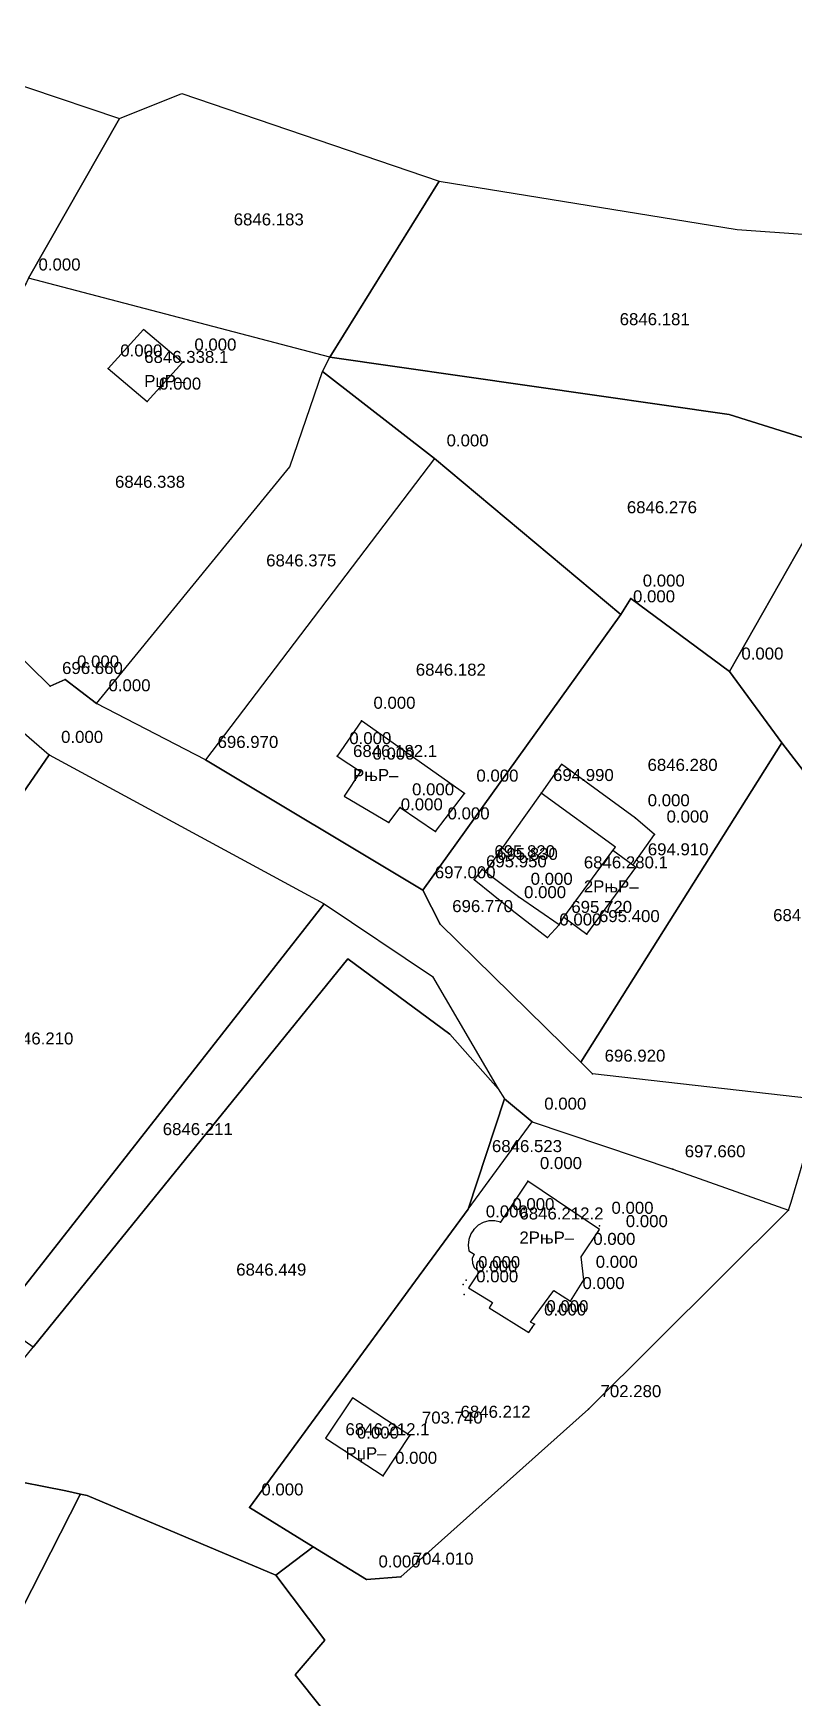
# Model space of a CAD drawing. Header units: metres. Extents: x 8504925 to 8509157, y 4588840 to 4591954.
# Drawn here: x 8507263.4 to 8507326.6, y 4589470.7 to 4589609.1 of the extents above; entities that cross this region are included whole.
import ezdxf

# ---------------------------------------------------------------- set-up
doc = ezdxf.new("R2010")
doc.units = ezdxf.units.M
for name, color, linetype in [('cad13', 30, 'Continuous'), ('cad140', 7, 'Continuous'), ('cad144', 7, 'Continuous'), ('cad145', 7, 'Continuous'), ('cad146', 7, 'Continuous'), ('cad176', 7, 'Continuous'), ('cad22', 7, 'Continuous'), ('cad_cont_1', 30, 'Continuous'), ('cad_cont_2', 7, 'Continuous'), ('cad_cont_3', 7, 'Continuous'), ('points', 1, 'Continuous'), ('texts', 7, 'Continuous')]:
    doc.layers.add(name, color=color, linetype=linetype)
doc.styles.get("Standard").update_dxf_attribs({"font": 'arial.ttf'})

msp = doc.modelspace()

# ---------------------------------------------------------------- linework, layer by layer
at = {"layer": 'cad13'}
for points in [[(8507272.83, 4589578.51), (8507275.76, 4589581.76), (8507272.53, 4589584.52), (8507269.6, 4589581.27), (8507272.83, 4589578.51)], [(8507296.81, 4589542.77), (8507299.21, 4589545.91), (8507290.65, 4589551.97), (8507288.64, 4589549.03), (8507290.57, 4589547.74), (8507289.22, 4589545.7), (8507292.92, 4589543.52), (8507293.86, 4589544.77), (8507296.81, 4589542.77)], [(8507313.22, 4589539.96), (8507315.02, 4589542.51), (8507313.45, 4589543.86), (8507307.28, 4589548.36), (8507305.58, 4589545.96), (8507300.93, 4589539.4), (8507300.7, 4589539.62), (8507300.01, 4589538.78), (8507303.17, 4589536.22), (8507306.11, 4589533.95), (8507307.1, 4589534.99), (8507307.48, 4589535.64), (8507309.4, 4589534.23), (8507313.46, 4589539.78), (8507313.22, 4589539.96)], [(8507304.49, 4589513.69), (8507302.2, 4589510.27), (8507301.731, 4589510.379), (8507301.25, 4589510.372), (8507300.784, 4589510.25), (8507300.361, 4589510.02), (8507299.99, 4589509.67), (8507299.737, 4589509.296), (8507299.572, 4589508.844), (8507299.52, 4589508.366), (8507299.59, 4589507.89), (8507300.01, 4589507.62), (8507299.866, 4589507.258), (8507299.873, 4589506.868), (8507300.029, 4589506.51), (8507300.31, 4589506.24), (8507300.45, 4589506.15), (8507299.56, 4589504.82), (8507301.54, 4589503.58), (8507301.27, 4589503.15), (8507304.56, 4589501.09), (8507304.84, 4589501.51), (8507305.03, 4589501.78), (8507304.72, 4589501.95), (8507306.64, 4589504.59), (8507308.03, 4589503.71), (8507309.13, 4589505.48), (8507308.93, 4589507.38), (8507310.45, 4589509.66), (8507304.49, 4589513.69)], [(8507292.45, 4589489.18), (8507294.68, 4589492.52), (8507289.9, 4589495.66), (8507287.67, 4589492.32), (8507292.45, 4589489.18)]]:
    msp.add_lwpolyline(points, dxfattribs=at)
at = {"layer": 'cad140'}
for points in [[(8507321.24, 4589556.06), (8507325.6, 4589550.14)], [(8507295.75, 4589537.87), (8507277.69, 4589548.71)], [(8507308.891, 4589523.581), (8507297.2, 4589535.06), (8507295.75, 4589537.87)], [(8507309.87, 4589522.62), (8507308.891, 4589523.581)], [(8507328.16, 4589520.54), (8507309.87, 4589522.62)], [(8507299.515, 4589511.352), (8507304.85, 4589518.63)], [(8507316.53, 4589514.67), (8507326.17, 4589511.27)], [(8507281.33, 4589486.55), (8507295.152, 4589505.402), (8507299.515, 4589511.352)], [(8507326.17, 4589511.27), (8507309.53, 4589494.72)]]:
    msp.add_lwpolyline(points, dxfattribs=at)
at = {"layer": 'cad144'}
for points in [[(8507321.24, 4589556.06), (8507329.573, 4589570.709), (8507331.554, 4589574.192)], [(8507296.73, 4589573.79), (8507312.23, 4589560.82)], [(8507268.62, 4589553.42), (8507266.01, 4589555.4), (8507264.76, 4589554.86), (8507250.95, 4589568.42)], [(8507312.23, 4589560.82), (8507313.04, 4589562.13), (8507321.24, 4589556.06)], [(8507254.03, 4589558.36), (8507264.68, 4589549.13)], [(8507340.96, 4589530.22), (8507325.6, 4589550.14)], [(8507304.85, 4589518.63), (8507316.53, 4589514.67)], [(8507309.53, 4589494.72), (8507293.92, 4589480.79)], [(8507286.64, 4589483.28), (8507281.33, 4589486.55)], [(8507293.92, 4589480.79), (8507291.07, 4589480.56), (8507286.64, 4589483.28)]]:
    msp.add_lwpolyline(points, dxfattribs=at)
at = {"layer": 'cad145'}
for points in [[(8507270.54, 4589602.07), (8507262.97, 4589588.77)], [(8507296.73, 4589573.79), (8507277.69, 4589548.71)], [(8507312.23, 4589560.82), (8507295.75, 4589537.87)], [(8507245.78, 4589521.66), (8507264.68, 4589549.13)]]:
    msp.add_lwpolyline(points, dxfattribs=at)
at = {"layer": 'cad146'}
for points in [[(8507288.02, 4589582.22), (8507297.1, 4589596.85)], [(8507288.02, 4589582.22), (8507262.97, 4589588.77)], [(8507268.62, 4589553.42), (8507284.69, 4589573.09), (8507287.4, 4589581.02)], [(8507287.4, 4589581.02), (8507288.02, 4589582.22)], [(8507296.73, 4589573.79), (8507287.4, 4589581.02)], [(8507331.554, 4589574.192), (8507321.23, 4589577.43), (8507288.02, 4589582.22)], [(8507277.69, 4589548.71), (8507268.62, 4589553.42)], [(8507264.68, 4589549.13), (8507287.55, 4589536.75)], [(8507325.6, 4589550.14), (8507308.891, 4589523.581)], [(8507287.55, 4589536.75), (8507260.32, 4589502.02)], [(8507287.55, 4589536.75), (8507296.57, 4589530.71), (8507302.02, 4589521.37)], [(8507302.02, 4589521.37), (8507298, 4589525.9), (8507289.53, 4589532.17), (8507263.35, 4589499.89)], [(8507302.02, 4589521.37), (8507302.54, 4589520.52)], [(8507299.515, 4589511.352), (8507302.54, 4589520.52)], [(8507302.54, 4589520.52), (8507304.85, 4589518.63)], [(8507326.17, 4589511.27), (8507326.38, 4589511.93), (8507327.93, 4589517.19), (8507328.16, 4589520.54)], [(8507267.28, 4589487.66), (8507266.06, 4589487.94), (8507255.36, 4589490.05)], [(8507256.01, 4589465.56), (8507267.23, 4589487.56), (8507267.28, 4589487.66)], [(8507267.28, 4589487.66), (8507267.86, 4589487.55), (8507283.52, 4589480.93)], [(8507283.52, 4589480.93), (8507286.64, 4589483.28)], [(8507294.01, 4589461.52), (8507285.14, 4589472.62), (8507287.6, 4589475.5), (8507283.52, 4589480.93)]]:
    msp.add_lwpolyline(points, dxfattribs=at)
at = {"layer": 'cad176'}
for points in [[(8507247.81, 4589609.71), (8507270.54, 4589602.07)], [(8507270.54, 4589602.07), (8507275.73, 4589604.15), (8507297.1, 4589596.85)], [(8507297.1, 4589596.85), (8507321.89, 4589592.83), (8507333.19, 4589592.03)]]:
    msp.add_lwpolyline(points, dxfattribs=at)
at = {"layer": 'cad22'}
for points in [[(8507311.56, 4589541.17), (8507311.77, 4589541.45), (8507305.58, 4589545.96)], [(8507307.48, 4589535.64), (8507311.56, 4589541.17)], [(8507313.22, 4589539.96), (8507311.56, 4589541.17)], [(8507307.1, 4589534.99), (8507303.72, 4589537.33), (8507300.93, 4589539.4)]]:
    msp.add_lwpolyline(points, dxfattribs=at)
at = {"layer": 'cad_cont_1'}
for points in [[(8507272.83, 4589578.51), (8507275.76, 4589581.76), (8507272.53, 4589584.52), (8507269.6, 4589581.27), (8507272.83, 4589578.51)], [(8507296.81, 4589542.77), (8507299.21, 4589545.91), (8507290.65, 4589551.97), (8507288.64, 4589549.03), (8507290.57, 4589547.74), (8507289.22, 4589545.7), (8507292.92, 4589543.52), (8507293.86, 4589544.77), (8507296.81, 4589542.77)], [(8507313.22, 4589539.96), (8507315.02, 4589542.51), (8507313.45, 4589543.86), (8507307.28, 4589548.36), (8507305.58, 4589545.96), (8507300.93, 4589539.4), (8507300.7, 4589539.62), (8507300.01, 4589538.78), (8507303.17, 4589536.22), (8507306.11, 4589533.95), (8507307.1, 4589534.99), (8507307.48, 4589535.64), (8507309.4, 4589534.23), (8507313.46, 4589539.78), (8507313.22, 4589539.96)], [(8507304.49, 4589513.69), (8507302.2, 4589510.27), (8507301.731, 4589510.379), (8507301.25, 4589510.372), (8507300.784, 4589510.25), (8507300.361, 4589510.02), (8507299.99, 4589509.67), (8507299.737, 4589509.296), (8507299.572, 4589508.844), (8507299.52, 4589508.366), (8507299.59, 4589507.89), (8507300.01, 4589507.62), (8507299.866, 4589507.258), (8507299.873, 4589506.868), (8507300.029, 4589506.51), (8507300.31, 4589506.24), (8507300.45, 4589506.15), (8507299.56, 4589504.82), (8507301.54, 4589503.58), (8507301.27, 4589503.15), (8507304.56, 4589501.09), (8507304.84, 4589501.51), (8507305.03, 4589501.78), (8507304.72, 4589501.95), (8507306.64, 4589504.59), (8507308.03, 4589503.71), (8507309.13, 4589505.48), (8507308.93, 4589507.38), (8507310.45, 4589509.66), (8507304.49, 4589513.69)], [(8507292.45, 4589489.18), (8507294.68, 4589492.52), (8507289.9, 4589495.66), (8507287.67, 4589492.32), (8507292.45, 4589489.18)]]:
    msp.add_lwpolyline(points, dxfattribs=at)
at = {"layer": 'cad_cont_2'}
for points in [[(8507328.16, 4589520.54), (8507309.87, 4589522.62), (8507309.87, 4589522.62), (8507308.891, 4589523.581), (8507308.891, 4589523.581), (8507297.2, 4589535.06), (8507295.75, 4589537.87), (8507295.75, 4589537.87), (8507277.69, 4589548.71), (8507277.69, 4589548.71), (8507268.62, 4589553.42), (8507268.62, 4589553.42), (8507266.01, 4589555.4), (8507264.76, 4589554.86), (8507250.95, 4589568.42), (8507250.95, 4589568.42), (8507250.33, 4589567.94), (8507227.85, 4589585.94), (8507227.85, 4589585.94), (8507216.32, 4589596.81), (8507216.32, 4589596.81), (8507202.44, 4589609.19)], [(8507227.85, 4589585.94), (8507235.32, 4589594.88), (8507244.02, 4589605.42), (8507244.02, 4589605.42), (8507247.81, 4589609.71), (8507247.81, 4589609.71), (8507270.54, 4589602.07), (8507270.54, 4589602.07), (8507262.97, 4589588.77), (8507262.97, 4589588.77), (8507262.8, 4589588.42), (8507262.8, 4589588.42), (8507256.45, 4589577.5), (8507252.164, 4589570.423), (8507252.164, 4589570.423), (8507250.95, 4589568.42), (8507250.95, 4589568.42), (8507250.33, 4589567.94), (8507227.85, 4589585.94)], [(8507288.02, 4589582.22), (8507262.97, 4589588.77), (8507262.97, 4589588.77), (8507270.54, 4589602.07), (8507270.54, 4589602.07), (8507275.73, 4589604.15), (8507297.1, 4589596.85), (8507297.1, 4589596.85), (8507288.02, 4589582.22)], [(8507331.554, 4589574.192), (8507321.23, 4589577.43), (8507288.02, 4589582.22), (8507288.02, 4589582.22), (8507297.1, 4589596.85), (8507297.1, 4589596.85), (8507321.89, 4589592.83), (8507333.19, 4589592.03), (8507333.19, 4589592.03), (8507332.74, 4589576.57), (8507332.11, 4589575.17), (8507332.11, 4589575.17), (8507331.554, 4589574.192)], [(8507252.164, 4589570.423), (8507250.95, 4589568.42), (8507250.95, 4589568.42), (8507264.76, 4589554.86), (8507266.01, 4589555.4), (8507268.62, 4589553.42), (8507268.62, 4589553.42), (8507284.69, 4589573.09), (8507287.4, 4589581.02), (8507287.4, 4589581.02), (8507288.02, 4589582.22), (8507288.02, 4589582.22), (8507262.97, 4589588.77), (8507262.97, 4589588.77), (8507262.8, 4589588.42), (8507262.8, 4589588.42), (8507256.45, 4589577.5), (8507252.164, 4589570.423)], [(8507268.62, 4589553.42), (8507284.69, 4589573.09), (8507287.4, 4589581.02), (8507287.4, 4589581.02), (8507296.73, 4589573.79), (8507296.73, 4589573.79), (8507277.69, 4589548.71), (8507277.69, 4589548.71), (8507268.62, 4589553.42)], [(8507296.73, 4589573.79), (8507287.4, 4589581.02), (8507287.4, 4589581.02), (8507288.02, 4589582.22), (8507288.02, 4589582.22), (8507321.23, 4589577.43), (8507331.554, 4589574.192), (8507331.554, 4589574.192), (8507329.573, 4589570.709), (8507321.24, 4589556.06), (8507321.24, 4589556.06), (8507313.04, 4589562.13), (8507312.23, 4589560.82), (8507312.23, 4589560.82), (8507296.73, 4589573.79)], [(8507321.24, 4589556.06), (8507325.6, 4589550.14), (8507325.6, 4589550.14), (8507340.96, 4589530.22), (8507340.96, 4589530.22), (8507361.94, 4589541.36), (8507361.94, 4589541.36), (8507363.84, 4589555.51), (8507366.11, 4589564.66), (8507366.15, 4589570.22), (8507363.03, 4589570.82), (8507363.03, 4589570.82), (8507347.335, 4589573.075), (8507337.13, 4589574.54), (8507334.41, 4589574.882), (8507332.11, 4589575.17), (8507332.11, 4589575.17), (8507331.554, 4589574.192), (8507331.554, 4589574.192), (8507329.573, 4589570.709), (8507321.24, 4589556.06)], [(8507296.73, 4589573.79), (8507277.69, 4589548.71), (8507277.69, 4589548.71), (8507295.75, 4589537.87), (8507295.75, 4589537.87), (8507312.23, 4589560.82), (8507312.23, 4589560.82), (8507296.73, 4589573.79)], [(8507312.23, 4589560.82), (8507295.75, 4589537.87), (8507295.75, 4589537.87), (8507297.2, 4589535.06), (8507308.891, 4589523.581), (8507308.891, 4589523.581), (8507325.6, 4589550.14), (8507325.6, 4589550.14), (8507321.24, 4589556.06), (8507321.24, 4589556.06), (8507313.04, 4589562.13), (8507312.23, 4589560.82)], [(8507233.84, 4589524.69), (8507231.15, 4589527.95), (8507231.15, 4589527.95), (8507254.03, 4589558.36), (8507254.03, 4589558.36), (8507264.68, 4589549.13), (8507264.68, 4589549.13), (8507245.78, 4589521.66), (8507245.78, 4589521.66), (8507244.26, 4589519.46), (8507244.26, 4589519.46), (8507241.47, 4589516.05), (8507241.47, 4589516.05), (8507236.32, 4589521.89), (8507236.32, 4589521.89), (8507233.84, 4589524.69)], [(8507254.03, 4589558.36), (8507264.68, 4589549.13), (8507264.68, 4589549.13), (8507287.55, 4589536.75), (8507287.55, 4589536.75), (8507296.57, 4589530.71), (8507302.02, 4589521.37), (8507302.02, 4589521.37), (8507302.54, 4589520.52), (8507302.54, 4589520.52), (8507304.85, 4589518.63), (8507304.85, 4589518.63), (8507316.53, 4589514.67), (8507316.53, 4589514.67), (8507326.17, 4589511.27), (8507326.17, 4589511.27), (8507326.38, 4589511.93), (8507327.93, 4589517.19)], [(8507245.78, 4589521.66), (8507264.68, 4589549.13), (8507264.68, 4589549.13), (8507287.55, 4589536.75), (8507287.55, 4589536.75), (8507260.32, 4589502.02), (8507260.32, 4589502.02), (8507249.69, 4589510.01), (8507249.69, 4589510.01), (8507251.69, 4589512.83), (8507245.78, 4589521.66)], [(8507309.87, 4589522.62), (8507308.891, 4589523.581), (8507308.891, 4589523.581), (8507325.6, 4589550.14), (8507325.6, 4589550.14), (8507340.96, 4589530.22), (8507340.96, 4589530.22), (8507330.49, 4589522.3), (8507330.49, 4589522.3), (8507328.16, 4589520.54), (8507328.16, 4589520.54), (8507309.87, 4589522.62)], [(8507263.35, 4589499.89), (8507260.32, 4589502.02), (8507260.32, 4589502.02), (8507287.55, 4589536.75), (8507287.55, 4589536.75), (8507296.57, 4589530.71), (8507302.02, 4589521.37), (8507302.02, 4589521.37), (8507298, 4589525.9), (8507289.53, 4589532.17), (8507263.35, 4589499.89)], [(8507255.36, 4589490.05), (8507263.35, 4589499.89), (8507263.35, 4589499.89), (8507289.53, 4589532.17), (8507298, 4589525.9), (8507302.02, 4589521.37), (8507302.02, 4589521.37), (8507302.54, 4589520.52), (8507302.54, 4589520.52), (8507299.515, 4589511.352), (8507299.515, 4589511.352), (8507295.152, 4589505.402), (8507281.33, 4589486.55), (8507281.33, 4589486.55), (8507286.64, 4589483.28), (8507286.64, 4589483.28), (8507283.52, 4589480.93), (8507283.52, 4589480.93), (8507267.86, 4589487.55), (8507267.28, 4589487.66), (8507267.28, 4589487.66), (8507266.06, 4589487.94), (8507255.36, 4589490.05)], [(8507294.01, 4589461.52), (8507285.14, 4589472.62), (8507287.6, 4589475.5), (8507283.52, 4589480.93), (8507283.52, 4589480.93), (8507286.64, 4589483.28), (8507286.64, 4589483.28), (8507291.07, 4589480.56), (8507293.92, 4589480.79), (8507293.92, 4589480.79), (8507309.53, 4589494.72), (8507309.53, 4589494.72), (8507326.17, 4589511.27), (8507326.17, 4589511.27), (8507326.38, 4589511.93), (8507327.93, 4589517.19), (8507328.16, 4589520.54), (8507328.16, 4589520.54), (8507330.49, 4589522.3), (8507330.49, 4589522.3), (8507331.33, 4589495.62), (8507333.47, 4589487.7), (8507340.42, 4589477.41), (8507346.52, 4589446.92)], [(8507299.515, 4589511.352), (8507304.85, 4589518.63), (8507304.85, 4589518.63), (8507302.54, 4589520.52), (8507302.54, 4589520.52), (8507299.515, 4589511.352)], [(8507286.64, 4589483.28), (8507281.33, 4589486.55), (8507281.33, 4589486.55), (8507295.152, 4589505.402), (8507299.515, 4589511.352), (8507299.515, 4589511.352), (8507304.85, 4589518.63), (8507304.85, 4589518.63), (8507316.53, 4589514.67), (8507316.53, 4589514.67), (8507326.17, 4589511.27), (8507326.17, 4589511.27), (8507309.53, 4589494.72), (8507309.53, 4589494.72), (8507293.92, 4589480.79), (8507293.92, 4589480.79), (8507291.07, 4589480.56), (8507286.64, 4589483.28)], [(8507221.02, 4589477.06), (8507225.13, 4589484.11), (8507225.13, 4589484.11), (8507231.15, 4589481.28), (8507238.28, 4589491.92), (8507247.77, 4589491.44), (8507248.22, 4589491.37), (8507248.22, 4589491.37), (8507250.71, 4589490.96), (8507250.71, 4589490.96), (8507255.36, 4589490.05), (8507255.36, 4589490.05), (8507266.06, 4589487.94), (8507267.28, 4589487.66), (8507267.28, 4589487.66), (8507267.23, 4589487.56), (8507256.01, 4589465.56)], [(8507256.01, 4589465.56), (8507267.23, 4589487.56), (8507267.28, 4589487.66), (8507267.28, 4589487.66), (8507267.86, 4589487.55), (8507283.52, 4589480.93), (8507283.52, 4589480.93), (8507287.6, 4589475.5), (8507285.14, 4589472.62), (8507294.01, 4589461.52), (8507294.01, 4589461.52), (8507293.74, 4589461.35), (8507275.57, 4589449.53), (8507275.57, 4589449.53), (8507271.27, 4589455.39), (8507263.1, 4589461.41), (8507256.01, 4589465.56)]]:
    msp.add_lwpolyline(points, dxfattribs=at)
at = {"layer": 'cad_cont_3'}
msp.add_lwpolyline([(8507247.81, 4589609.71), (8507270.54, 4589602.07), (8507270.54, 4589602.07), (8507275.73, 4589604.15), (8507297.1, 4589596.85), (8507297.1, 4589596.85), (8507321.89, 4589592.83), (8507333.19, 4589592.03)], dxfattribs=at)
at = {"layer": 'points'}
for p in [(8507269.6, 4589581.27), (8507275.76, 4589581.76), (8507272.83, 4589578.51), (8507296.73, 4589573.79), (8507313.04, 4589562.13), (8507312.23, 4589560.82), (8507321.24, 4589556.06), (8507264.76, 4589554.86), (8507266.01, 4589555.4), (8507268.62, 4589553.42), (8507290.65, 4589551.97), (8507264.68, 4589549.13), (8507288.64, 4589549.03), (8507277.69, 4589548.71), (8507290.57, 4589547.74), (8507299.21, 4589545.91), (8507305.58, 4589545.96), (8507292.92, 4589543.52), (8507293.86, 4589544.77), (8507313.45, 4589543.86), (8507296.81, 4589542.77), (8507315.02, 4589542.51), (8507300.7, 4589539.62), (8507300.93, 4589539.4), (8507313.46, 4589539.78), (8507300.01, 4589538.78), (8507295.75, 4589537.87), (8507303.72, 4589537.33), (8507303.17, 4589536.22), (8507297.2, 4589535.06), (8507306.11, 4589533.95), (8507307.1, 4589534.99), (8507309.4, 4589534.23), (8507309.87, 4589522.62), (8507304.85, 4589518.63), (8507316.53, 4589514.67), (8507304.49, 4589513.69), (8507326.17, 4589511.27), (8507299.99, 4589509.67), (8507302.2, 4589510.27), (8507310.44, 4589509.97), (8507311.63, 4589508.86), (8507308.93, 4589507.38), (8507299.12, 4589505.1), (8507299.35, 4589505.45), (8507309.13, 4589505.48), (8507299.19, 4589504.27), (8507308.03, 4589503.71), (8507304.84, 4589501.51), (8507305.03, 4589501.78), (8507309.53, 4589494.72), (8507294.68, 4589492.52), (8507289.27, 4589491.27), (8507292.45, 4589489.18), (8507281.33, 4589486.55), (8507291.07, 4589480.56), (8507293.92, 4589480.79)]:
    msp.add_point(p, dxfattribs=at)

# ---------------------------------------------------------------- texts
at = {"layer": 'cad_cont_1'}
for s, p in [('6846.338.1', (8507272.59, 4589581.73)), ('6846.182.1', (8507289.953, 4589548.957)), ('6846.280.1', (8507309.141, 4589539.697)), ('6846.212.2', (8507303.785, 4589510.497)), ('6846.212.1', (8507289.323, 4589492.552))]:
    msp.add_text(s, height=1, dxfattribs=at).set_placement(p)
at = {"layer": 'cad_cont_2'}
for s, p in [('6846.183', (8507280.03, 4589593.17)), ('6846.181', (8507312.12, 4589584.87)), ('6846.338', (8507270.16, 4589571.35)), ('6846.276', (8507312.72, 4589569.23)), ('6846.375', (8507282.73, 4589564.81)), ('6846.182', (8507295.17, 4589555.72)), ('6846.280', (8507314.439, 4589547.806)), ('6846.304', (8507324.88, 4589535.31)), ('6846.210', (8507260.873, 4589525.052)), ('6846.211', (8507274.13, 4589517.514)), ('6846.523', (8507301.5, 4589516.1)), ('6846.449', (8507280.241, 4589505.832)), ('6846.212', (8507298.892, 4589494.006))]:
    msp.add_text(s, height=1, dxfattribs=at).set_placement(p)
at = {"layer": 'points'}
for s, p in [('0.000', (8507263.8, 4589589.42)), ('0.000', (8507276.76, 4589582.76)), ('0.000', (8507270.6, 4589582.27)), ('0.000', (8507273.83, 4589579.51)), ('0.000', (8507297.73, 4589574.79)), ('0.000', (8507314.04, 4589563.13)), ('0.000', (8507313.23, 4589561.82)), ('0.000', (8507267.01, 4589556.4)), ('0.000', (8507322.24, 4589557.06)), ('696.660', (8507265.76, 4589555.86)), ('0.000', (8507269.62, 4589554.42)), ('0.000', (8507291.65, 4589552.97)), ('0.000', (8507265.68, 4589550.13)), ('696.970', (8507278.69, 4589549.71)), ('0.000', (8507289.64, 4589550.03)), ('0.000', (8507291.57, 4589548.74)), ('0.000', (8507300.21, 4589546.91)), ('694.990', (8507306.58, 4589546.96)), ('0.000', (8507294.86, 4589545.77)), ('0.000', (8507293.92, 4589544.52)), ('0.000', (8507314.45, 4589544.86)), ('0.000', (8507297.81, 4589543.77)), ('0.000', (8507316.02, 4589543.51)), ('695.950', (8507301.01, 4589539.78)), ('695.820', (8507301.7, 4589540.62)), ('695.830', (8507301.93, 4589540.4)), ('694.910', (8507314.46, 4589540.78)), ('697.000', (8507296.75, 4589538.87)), ('0.000', (8507304.72, 4589538.33)), ('0.000', (8507304.17, 4589537.22)), ('696.770', (8507298.2, 4589536.06)), ('695.720', (8507308.1, 4589535.99)), ('0.000', (8507307.11, 4589534.95)), ('695.400', (8507310.4, 4589535.23)), ('696.920', (8507310.87, 4589523.62)), ('0.000', (8507305.85, 4589519.63)), ('697.660', (8507317.53, 4589515.67)), ('0.000', (8507305.49, 4589514.69)), ('0.000', (8507300.99, 4589510.67)), ('0.000', (8507303.2, 4589511.27)), ('0.000', (8507311.44, 4589510.97)), ('0.000', (8507312.63, 4589509.86)), ('0.000', (8507309.93, 4589508.38)), ('0.000', (8507300.12, 4589506.1)), ('0.000', (8507300.19, 4589505.27)), ('0.000', (8507300.35, 4589506.45)), ('0.000', (8507310.13, 4589506.48)), ('0.000', (8507309.03, 4589504.71)), ('0.000', (8507305.84, 4589502.51)), ('0.000', (8507306.03, 4589502.78)), ('702.280', (8507310.53, 4589495.72)), ('703.740', (8507295.68, 4589493.52)), ('0.000', (8507290.27, 4589492.27)), ('0.000', (8507293.45, 4589490.18)), ('0.000', (8507282.33, 4589487.55)), ('704.010', (8507294.92, 4589481.79)), ('0.000', (8507292.07, 4589481.56))]:
    msp.add_text(s, height=1, dxfattribs=at).set_placement(p)
at = {"layer": 'texts'}
for s, p in [('РџР–', (8507272.59, 4589579.73)), ('РњР–', (8507289.953, 4589546.957)), ('2РњР–', (8507309.141, 4589537.697)), ('2РњР–', (8507303.785, 4589508.497)), ('РџР–', (8507289.323, 4589490.552))]:
    msp.add_text(s, height=1, dxfattribs=at).set_placement(p)

doc.saveas('drawing.dxf')
